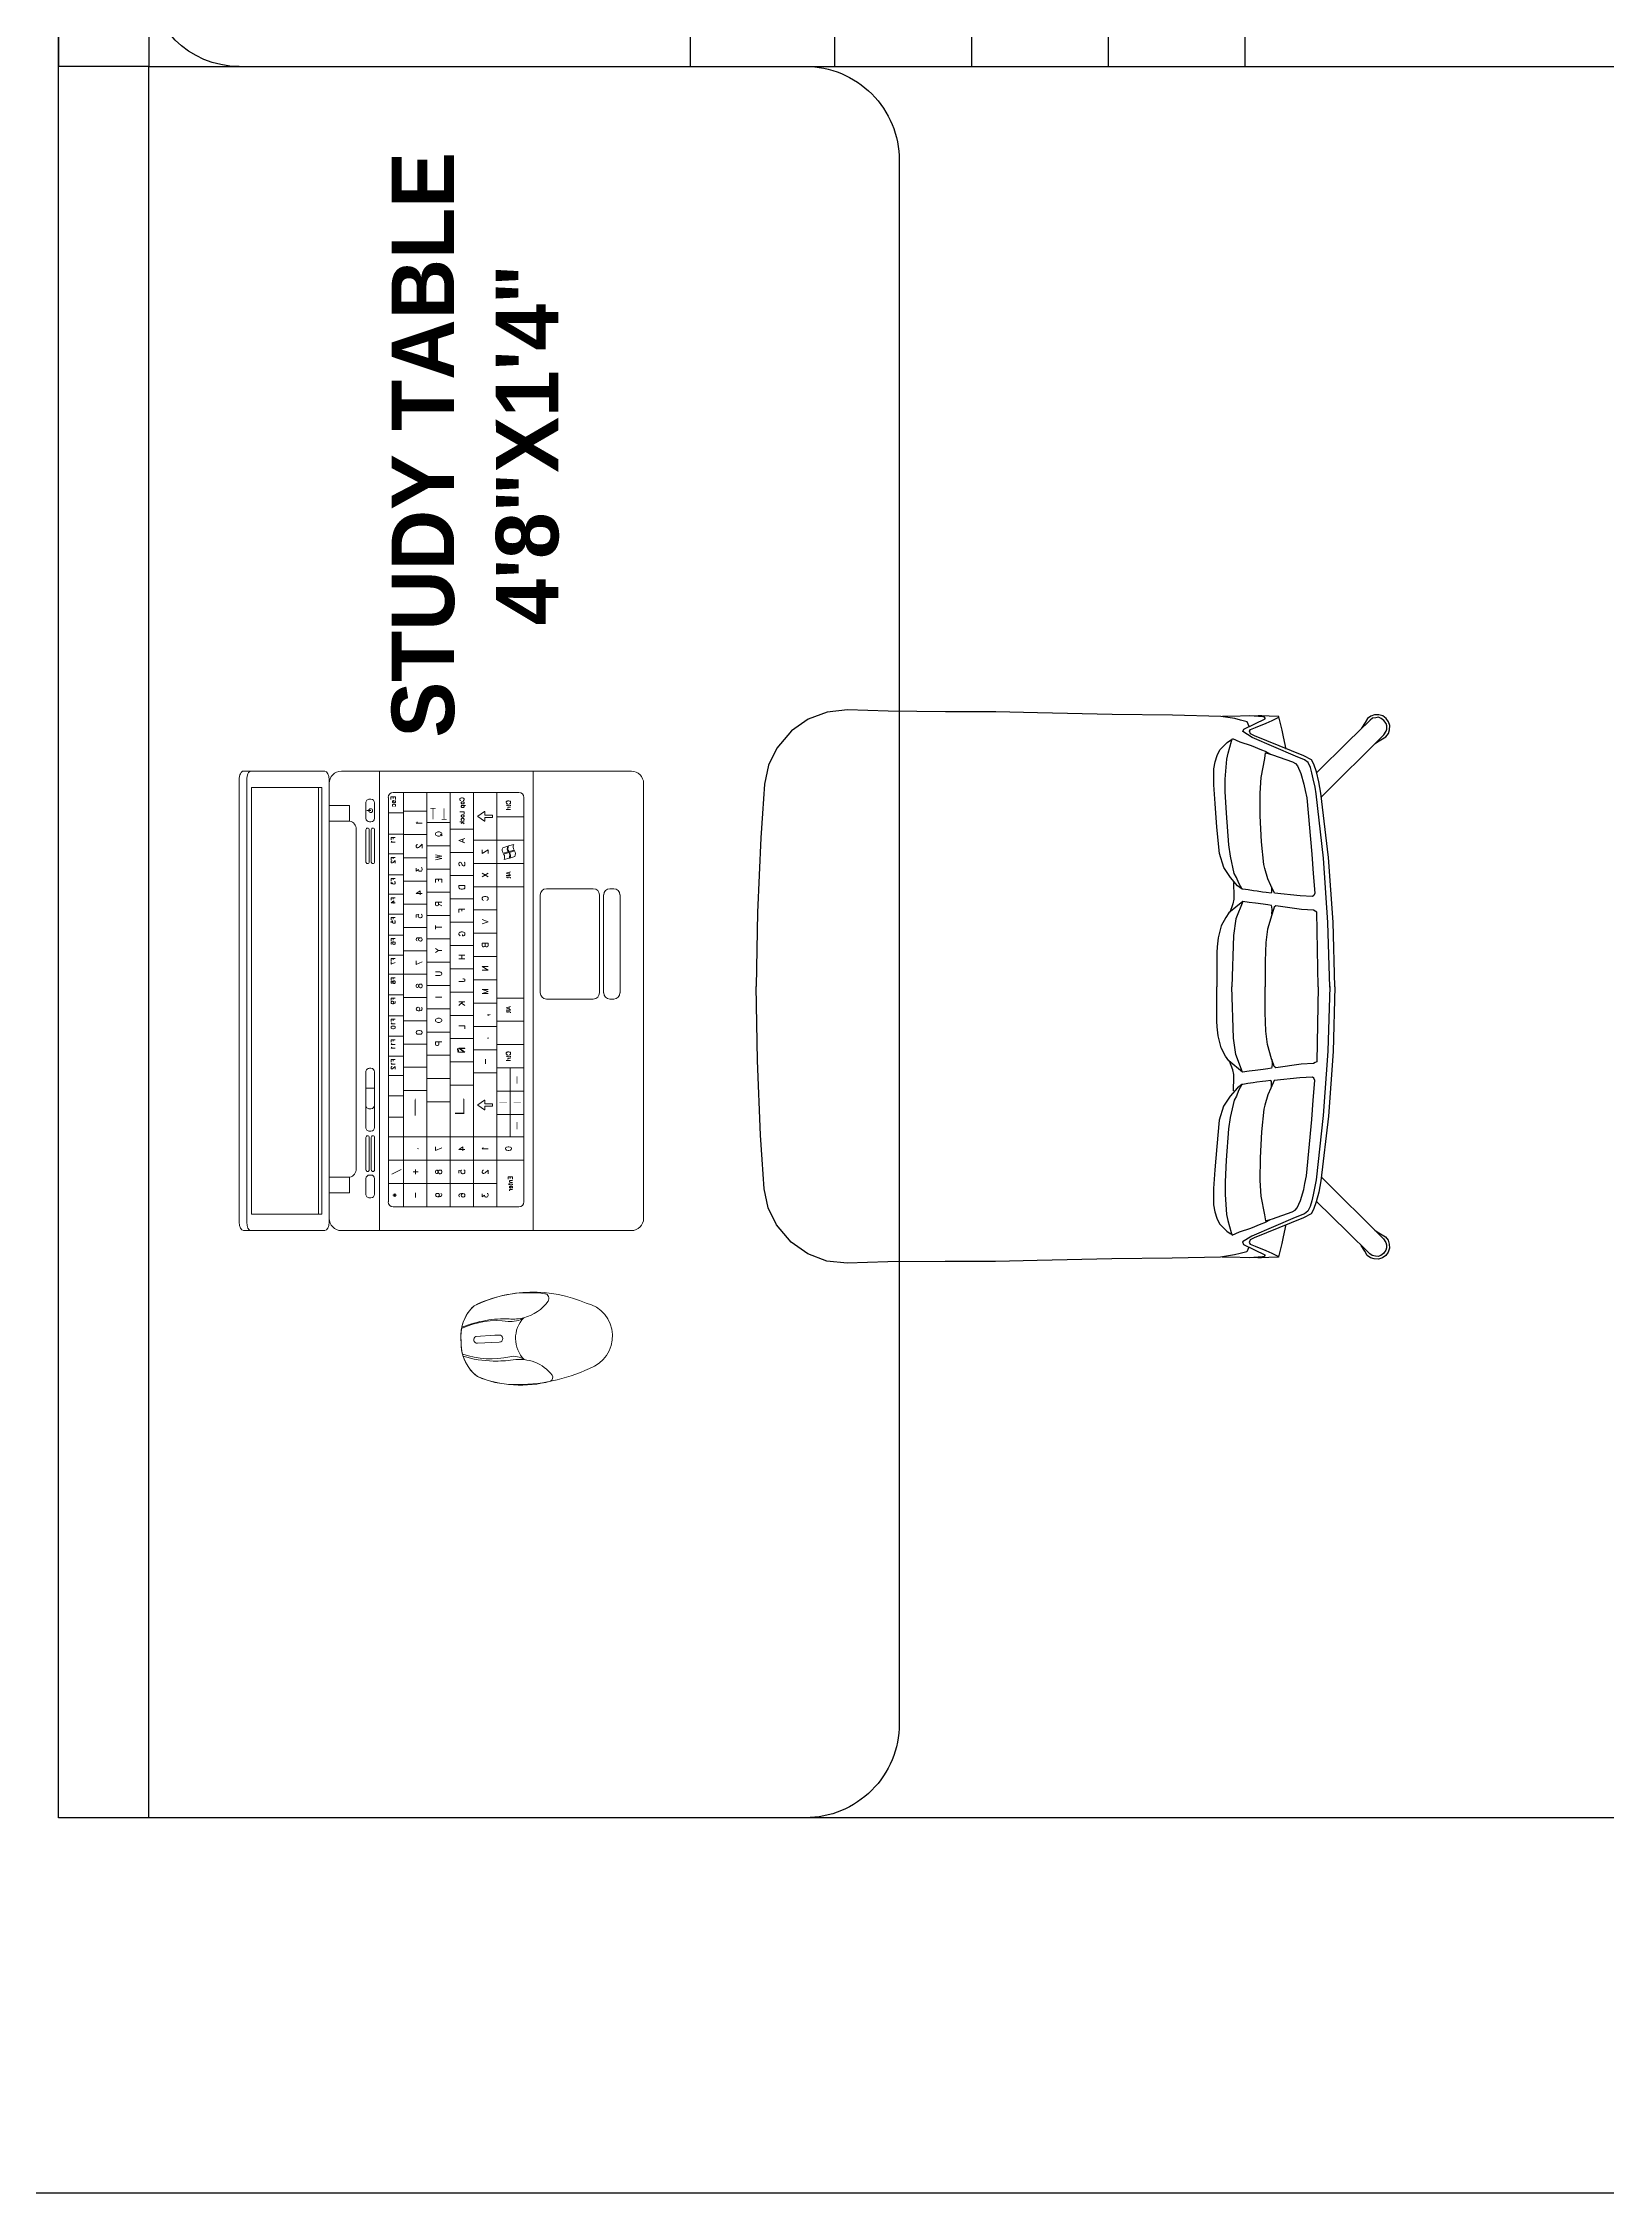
# Model space of a CAD drawing. Header units: inches. Extents: x -2624 to 3682, y -673 to 3670.
# Drawn here: x 989.7 to 1039.7, y -344.4 to -275.6 of the extents above; entities that cross this region are included whole.
import ezdxf
from ezdxf.enums import TextEntityAlignment as Align

# ---------------------------------------------------------------- set-up
doc = ezdxf.new("R2010")
doc.units = ezdxf.units.IN
doc.header["$MEASUREMENT"] = 0
doc.layers.add('IEL-HATCH-002', color=7, linetype='Continuous')
doc.layers.add('line_cad-block.com', color=250, linetype='Continuous')
doc.layers.add('WALL', color=23, linetype='Continuous', lineweight=15)
doc.styles.add('HEMI', font='stylu.ttf')
doc.styles.add('Romand', font='romand.shx', dxfattribs={"bigfont": '@extfont2.shx'})
pattern_1 = [(90, (16.9, 0), (-744, 744), [744, -744]), (90, (140.9, 0), (-744, 744), [744, -744]), (90, (264.9, 0), (-744, 744), [744, -744]), (90, (388.9, 0), (-744, 744), [744, -744]), (90, (512.9, 0), (-744, 744), [744, -744]), (90, (636.9, 0), (-744, 744), [744, -744]), (90, (760.9, 0), (-744, 744), [744, -744]), (0, (16.9, 744), (744, -744), [744, -744]), (0, (16.9, 868), (744, -744), [744, -744]), (0, (16.9, 992), (744, -744), [744, -744]), (0, (16.9, 1116), (744, -744), [744, -744]), (0, (16.9, 1240), (744, -744), [744, -744]), (0, (16.9, 1364), (744, -744), [744, -744]), (0, (16.9, 1488), (744, -744), [744, -744])]

# ---------------------------------------------------------------- blocks, each defined once
blk = doc.blocks.new('LEADCHAIR Executive 2014')
at = {"layer": 'line_cad-block.com', "color": 252, "true_color": 0x939598}
for points in [[(-239.1, 253.9), (-240.7, 256.2), (-243.5, 261.1), (-245.6, 264.4), (-248.8, 266.8), (-252.6, 268), (-256.7, 268.1), (-260.5, 266.8), (-263.7, 264.5), (-266.1, 261.3), (-267.3, 257.4), (-267.1, 253), (-266, 249.6), (-263.7, 246.3), (-259.6, 243.9), (-254, 240.4)], [(-186.5, 201.1), (-247.6, 262.2), (-251.2, 264.6), (-253.3, 265.3), (-256.4, 265.2), (-258.6, 264.5), (-261.7, 262.4), (-263.7, 259.8), (-264.8, 257), (-264.4, 254.4), (-263.9, 251.3), (-262.1, 248.8), (-240.6, 227), (-210.7, 196.4)], [(186.5, 201.1), (247.6, 262.2), (251.2, 264.6), (253.3, 265.3), (256.4, 265.2), (258.6, 264.5), (261.7, 262.4), (263.7, 259.8), (264.8, 257), (264.4, 254.4), (263.9, 251.3), (262.1, 248.8), (240.6, 227), (210.7, 196.4)], [(239.1, 253.9), (240.7, 256.2), (243.5, 261.1), (245.6, 264.4), (248.8, 266.8), (252.6, 268), (256.7, 268.1), (260.5, 266.8), (263.7, 264.5), (266.1, 261.3), (267.3, 257.4), (267.1, 253), (266, 249.6), (263.7, 246.3), (259.6, 243.9), (254, 240.4)], [(0, 214.2), (-63.6, 212.7), (-127.1, 208.1), (-190.4, 200.6), (-201.5, 198.6), (-211.2, 196.2), (-218.8, 193.6), (-223.1, 191.2), (-226.8, 183.8), (-246.5, 135.2), (-248.6, 131.4), (-251.1, 130.4), (-252.7, 131.3), (-254.8, 136.2), (-259.1, 146.6), (-261.5, 152.5), (-264.8, 159.1)], [(0, 214.2), (63.6, 212.7), (127.1, 208.1), (190.4, 200.6), (201.5, 198.6), (211.2, 196.2), (218.8, 193.6), (223.1, 191.2), (226.8, 183.8), (246.5, 135.2), (248.6, 131.4), (251.1, 130.4), (252.7, 131.3), (254.8, 136.2), (259.1, 146.6), (261.5, 152.5), (264.8, 159.1)], [(0.2, 209.5), (-63.2, 207.5), (-126.5, 203), (-189.5, 196), (-196.2, 194.9), (-204.4, 193), (-210.2, 191.7), (-215.6, 190.3), (-220.4, 187.9), (-223, 184.5), (-226.5, 175.5), (-244.9, 132.9), (-250.6, 123.7), (-253, 124.7), (-263.2, 145.7)], [(-91.9, 194.6), (-89.7, 193.7), (-88.8, 192.3), (-89.5, 180.1), (-92.1, 154.9), (-99.5, 151.5), (-106.1, 148.5), (-116.1, 145.5), (-120.2, 144.6), (-142.3, 142.3), (-168, 141), (-190.1, 140.8), (-205.5, 141.9), (-224.1, 145.3), (-229.7, 146.2), (-229.9, 146.5), (-227.8, 153.1), (-221, 172.7), (-219.4, 175.5), (-217, 177.6), (-209.7, 180.7), (-199.2, 183.9), (-193, 185.1), (-185.7, 186.6), (-130.2, 191.7), (-111.3, 193.1), (-91.9, 194.6)], [(0, 198.1), (-73.5, 196.6), (-74.4, 195.1), (-75.4, 193.4), (-76.1, 181.4), (-79.4, 156.4), (-78.4, 154.8), (-76.1, 154), (-70.7, 152.3), (-56.7, 148.1), (-43.6, 146.5), (-25.3, 145.8), (0.1, 145.8)], [(-0.2, 209.5), (63.2, 207.5), (126.5, 203), (189.5, 196), (196.2, 194.9), (204.4, 193), (210.2, 191.7), (215.6, 190.3), (220.4, 187.9), (223, 184.5), (226.5, 175.5), (244.9, 132.9), (250.6, 123.7), (253, 124.7), (263.2, 145.7)], [(0, 198.1), (73.5, 196.6), (74.4, 195.1), (75.4, 193.4), (76.1, 181.4), (79.4, 156.4), (78.4, 154.8), (76.1, 154), (70.7, 152.3), (56.7, 148.1), (43.6, 146.5), (25.3, 145.8), (-0.1, 145.8)], [(91.9, 194.6), (89.7, 193.7), (88.8, 192.3), (89.5, 180.1), (92.1, 154.9), (99.5, 151.5), (106.1, 148.5), (116.1, 145.5), (120.2, 144.6), (142.3, 142.3), (168, 141), (190.1, 140.8), (205.5, 141.9), (224.1, 145.3), (229.7, 146.2), (229.9, 146.5), (227.8, 153.1), (221, 172.7), (219.4, 175.5), (217, 177.6), (209.7, 180.7), (199.2, 183.9), (193, 185.1), (185.7, 186.6), (130.2, 191.7), (111.3, 193.1), (91.9, 194.6)], [(-264.8, 159.1), (-265.4, 159.2), (-265.6, 158.7), (-265.8, 149.5), (-266.1, 142.4), (-266.1, 138.9), (-265.5, 103.7)], [(-233.5, 166.4), (-245.4, 163.8), (-252.1, 162.5), (-265.3, 159.2)], [(-98.2, 152), (-95.7, 152), (-93.1, 152), (-91.9, 151.6), (-92.6, 146.7), (-93.1, 143.2), (-93.8, 137.8), (-94.3, 134.2), (-95.1, 129), (-95.8, 123.9), (-95.9, 123.1), (-101.7, 119.8), (-107.4, 117.8), (-111.2, 115.5), (-128.4, 111.7), (-139.6, 110.1), (-170.4, 107.7), (-191.7, 106.6), (-204, 106.6), (-223.7, 108.1), (-229.5, 109.3), (-241.4, 112.7), (-243.9, 113.6), (-240.7, 120.7), (-236.9, 131.9), (-232.9, 142.2), (-231.6, 145.7), (-228.5, 151.1)], [(-71.4, 152.5), (-75.9, 152.7), (-78.7, 152.4), (-79.9, 152), (-80.5, 148.6), (-81.1, 143.8), (-82.2, 136.2), (-82.8, 130.2), (-83.8, 123.8), (-66.6, 117.1), (-50.4, 114.7), (0, 113.2)], [(71.4, 152.5), (75.9, 152.7), (78.7, 152.4), (79.9, 152), (80.5, 148.6), (81.1, 143.8), (82.2, 136.2), (82.8, 130.2), (83.8, 123.8), (66.6, 117.1), (50.4, 114.7), (0, 113.2)], [(98.2, 152), (95.7, 152), (93.1, 152), (91.9, 151.6), (92.6, 146.7), (93.1, 143.2), (93.8, 137.8), (94.3, 134.2), (95.1, 129), (95.8, 123.9), (95.9, 123.1), (101.7, 119.8), (107.4, 117.8), (111.2, 115.5), (128.4, 111.7), (139.6, 110.1), (170.4, 107.7), (191.7, 106.6), (204, 106.6), (223.7, 108.1), (229.5, 109.3), (241.4, 112.7), (243.9, 113.6), (240.7, 120.7), (236.9, 131.9), (232.9, 142.2), (231.6, 145.7), (228.5, 151.1)], [(233.5, 166.4), (245.4, 163.8), (252.1, 162.5), (265.3, 159.2)], [(264.8, 159.1), (265.4, 159.2), (265.6, 158.7), (265.8, 149.5), (266.1, 142.4), (266.1, 138.9), (265.5, 103.7)], [(-255.6, 130), (-260.2, 127.9), (-262, 121.4), (-263.4, 115.9), (-265.5, 102.2), (-266.6, 54.8), (-267.4, -4.7), (-269.1, -78), (-270, -119), (-270, -168.2), (-270.4, -224.5), (-271.8, -264.7), (-269.6, -284.7), (-262.6, -303.3), (-251.2, -319.6), (-234.1, -334.1), (-217.3, -342.1), (-198.7, -346.1), (-170, -348.1), (-146.1, -349.7), (-72.8, -352.8), (0, -354.2)], [(-263.2, 145.7), (-263.9, 145.7), (-263.9, 145.7), (-264.8, 145), (-265.3, 143.5), (-266.1, 130.6)], [(255.6, 130), (260.2, 127.9), (262, 121.4), (263.4, 115.9), (265.5, 102.2), (266.6, 54.8), (267.4, -4.7), (269.1, -78), (270, -119), (270, -168.2), (270.4, -224.5), (271.8, -264.7), (269.6, -284.7), (262.6, -303.3), (251.2, -319.6), (234.1, -334.1), (217.3, -342.1), (198.7, -346.1), (170, -348.1), (146.1, -349.7), (72.8, -352.8), (0, -354.2)], [(263.2, 145.7), (263.9, 145.7), (263.9, 145.7), (264.8, 145), (265.3, 143.5), (266.1, 130.6)], [(-95.9, 123.1), (-99.3, 118.8), (-107.3, 111.6), (-117.3, 105.1), (-130.9, 100.8), (-156.8, 98.4), (-179.9, 96.6), (-198.2, 95.3), (-214.2, 95.3), (-221.1, 96.7), (-227.1, 98.7), (-232.7, 101.3), (-236.5, 104.7), (-240.1, 108.3), (-242.4, 111.8), (-243, 113.1)], [(-102.3, 114.7), (-88.6, 115.2)], [(-88.6, 115.2), (-86.2, 115.2), (-81.4, 114.1), (-73.1, 111)], [(-83.8, 123.8), (-72.8, 110.3), (-68.2, 107.1), (-59.9, 102.6), (-48.2, 99.8), (-39.4, 98.7), (-33.8, 98.4), (0, 98.5)], [(83.8, 123.8), (72.8, 110.3), (68.2, 107.1), (59.9, 102.6), (48.2, 99.8), (39.4, 98.7), (33.8, 98.4), (0, 98.5)], [(88.6, 115.2), (86.2, 115.2), (81.4, 114.1), (73.1, 111)], [(102.3, 114.7), (88.6, 115.2)], [(95.9, 123.1), (99.3, 118.8), (107.3, 111.6), (117.3, 105.1), (130.9, 100.8), (156.8, 98.4), (179.9, 96.6), (198.2, 95.3), (214.2, 95.3), (221.1, 96.7), (227.1, 98.7), (232.7, 101.3), (236.5, 104.7), (240.1, 108.3), (242.4, 111.8), (243, 113.1)]]:
    blk.add_lwpolyline(points, dxfattribs=at)
blk = doc.blocks.new('laptop_top')
at = {"color": 0, "linetype": 'ByBlock', "lineweight": -2}
for p, q in [((-166.7, 219.4), (-166.7, 8.9)), ((-141.9, 213.4), (-141.9, 228.3)), ((-130.5, 213.4), (-130.5, 228.3)), ((127.9, 213.4), (127.9, 228.3)), ((139.3, 213.4), (139.3, 228.3)), ((166.7, 219.4), (166.7, 8.9)), ((-130.5, 213.4), (-141.9, 213.4)), ((139.3, 213.4), (127.9, 213.4)), ((-166.7, 191.6), (166.7, 191.6)), ((-138.1, 200.9), (-138.1, 198.1)), ((63.4, 201.6), (63.4, 195.3)), ((-151.2, 90.5), (-151.2, 181.8)), ((149.5, 174.2), (-151.2, 174.2)), ((-147.7, 185.3), (145.9, 185.3)), ((-137.7, 174.2), (-137.7, 157.3)), ((-136.4, 185.3), (-136.4, 174.2)), ((-121.1, 185.3), (-121.1, 174.2)), ((-120.8, 174.2), (-120.8, 157.3)), ((-106.7, 185.3), (-106.7, 174.2)), ((-103.9, 174.2), (-103.9, 157.3)), ((-91.4, 185.3), (-91.4, 174.2)), ((-87, 174.2), (-87, 157.3)), ((-77.4, 185.3), (-77.4, 174.2)), ((-70.1, 174.2), (-70.1, 157.3)), ((-63, 185.3), (-63, 174.2)), ((-53.2, 174.2), (-53.2, 157.3)), ((-47.7, 185.3), (-47.7, 174.2)), ((-36.3, 174.2), (-36.3, 157.3)), ((-33.3, 185.3), (-33.3, 174.2)), ((-19.4, 174.2), (-19.4, 157.3)), ((-19.3, 185.3), (-19.3, 174.2)), ((-4.4, 185.3), (-4.4, 174.2)), ((-2.5, 174.2), (-2.5, 157.3)), ((10.9, 185.3), (10.9, 174.2)), ((14.4, 174.2), (14.4, 157.3)), ((25.7, 185.3), (25.7, 174.2)), ((31.3, 174.2), (31.3, 157.3)), ((40.1, 185.3), (40.1, 174.2)), ((48.2, 174.2), (48.2, 157.3)), ((54.1, 185.3), (54.1, 174.2)), ((65.1, 174.2), (65.1, 157.3)), ((69, 185.3), (69, 174.2)), ((84.3, 185.3), (84.3, 174.2)), ((98.7, 185.3), (98.7, 87)), ((115.7, 185.3), (115.7, 87)), ((132.6, 185.3), (132.6, 106.6)), ((149.5, 181.8), (149.5, 90.5)), ((149.5, 157.3), (-151.2, 157.3)), ((-129.5, 157.3), (-129.5, 140.4)), ((-112.6, 157.3), (-112.6, 140.4)), ((-95.7, 157.3), (-95.7, 140.4)), ((-78.8, 157.3), (-78.8, 140.4)), ((-61.9, 157.3), (-61.9, 140.4)), ((-45, 157.3), (-45, 140.4)), ((-28.1, 157.3), (-28.1, 140.4)), ((-11.2, 157.3), (-11.2, 140.4)), ((5.7, 157.3), (5.7, 140.4)), ((22.6, 157.3), (22.6, 140.4)), ((39.5, 157.3), (39.5, 140.4)), ((56.4, 157.3), (56.4, 140.4)), ((73.2, 157.3), (73.2, 140.4)), ((149.5, 140.4), (-151.2, 140.4)), ((-124.7, 140.4), (-124.7, 123.5)), ((-107.8, 140.4), (-107.8, 123.5)), ((-90.9, 140.4), (-90.9, 123.5)), ((-74, 140.4), (-74, 123.5)), ((-57.1, 140.4), (-57.1, 123.5)), ((-40.2, 140.4), (-40.2, 123.5)), ((-23.3, 140.4), (-23.3, 123.5)), ((-6.4, 140.4), (-6.4, 123.5)), ((10.5, 140.4), (10.5, 123.5)), ((27.4, 140.4), (27.4, 123.5)), ((44.3, 140.4), (44.3, 123.5)), ((61.2, 140.4), (61.2, 123.5)), ((149.5, 123.5), (-151.2, 123.5)), ((-116.6, 123.5), (-116.6, 106.6)), ((-99.8, 123.5), (-99.8, 106.6)), ((-82.9, 123.5), (-82.9, 106.6)), ((-66, 123.5), (-66, 106.6)), ((-49.1, 123.5), (-49.1, 106.6)), ((-32.2, 123.5), (-32.2, 106.6)), ((-15.3, 123.5), (-15.3, 106.6)), ((1.6, 123.5), (1.6, 106.6)), ((18.5, 123.5), (18.5, 106.6)), ((35.4, 123.5), (35.4, 106.6)), ((52.3, 123.5), (52.3, 106.6)), ((149.5, 106.6), (-151.2, 106.6)), ((-133.5, 106.6), (-133.5, 87)), ((-116.6, 106.6), (-116.6, 87)), ((-99.8, 106.6), (-99.8, 87)), ((-82.9, 106.6), (-82.9, 87)), ((-2.1, 106.6), (-2.1, 87)), ((14.8, 106.6), (14.8, 87)), ((31.7, 106.6), (31.7, 87)), ((48.6, 106.6), (48.6, 87)), ((48.6, 96.8), (98.7, 96.8)), ((65.5, 106.6), (65.5, 87)), ((82.4, 106.6), (82.4, 87)), ((-166.7, 80.1), (166.7, 80.1)), ((145.9, 87), (-147.7, 87)), ((-81.4, 36.5), (-81.4, 70.6)), ((-77, 75.1), (-5.8, 75.1)), ((-1.3, 70.6), (-1.3, 36.5)), ((-77, 32.1), (-5.8, 32.1)), ((-81.4, 24.5), (-81.4, 21.6)), ((-77, 29), (-5.8, 29)), ((-77, 17.1), (-5.8, 17.1)), ((-1.3, 24.5), (-1.3, 21.6)), ((157.8, 0), (-157.8, 0))]:
    blk.add_line(p, q, dxfattribs=at)
for points in [[(-166.7, 231.4), (-166.7, 290.5)], [(-160.5, 293.6), (160.5, 293.6)], [(160.5, 288.1), (-160.5, 288.1)], [(166.7, 290.5), (166.7, 231.4)], [(154.8, 235.9), (-154.8, 235.9)], [(160.5, 228.3), (-160.5, 228.3)], [(-124.4, 208.6), (121.8, 208.6)]]:
    blk.add_lwpolyline(points, dxfattribs=at)
for points in [[(-154.8, 284.6), (-154.8, 233.5), (154.8, 233.5), (154.8, 284.6), (-154.8, 284.6)], [(37.3, 129.7), (34.5, 133.5), (34.5, 129.7), (34.3, 129.7), (34.3, 134.2), (37.1, 130.3), (37.1, 134.2), (37.3, 134.2), (37.3, 129.7)], [(34.5, 134.6), (35, 135), (35.5, 135), (36.1, 134.6), (36.7, 134.6), (36.9, 134.8), (37.1, 134.8), (36.7, 134.4), (36.1, 134.4), (35.5, 134.8), (35, 134.8), (34.7, 134.6), (34.5, 134.6)]]:
    blk.add_lwpolyline(points, close=True, dxfattribs=at)
for points, format in [([(-130.5, 213.4, 0.381204), (-124.4, 208.6, -0.067107)], "xyb"), ([(127.9, 213.4, -0.381204), (121.8, 208.6, 0.067107)], "xyb"), ([(75.6, 201.6, -0.414214), (78.3, 198.9), (78.3, 197.9, -0.414214), (75.6, 195.3)], "xyb"), ([(83.2, 165.8, 0.89, 0.89, 0), (75.8, 165.8, 2.67, 0, 0), (70.5, 165.8, 0, 0, 0)], "xyseb"), ([(-131.8, 152.9, 0.445, 0.445, 0), (-136.3, 152.9, 3.56, 0, 0), (-139.7, 152.9, 0, 0, 0)], "xyseb"), ([(-139.7, 144.8, 0.445, 0.445, 0), (-135.2, 144.8, 3.56, 0, 0), (-131.8, 144.8, 0, 0, 0)], "xyseb"), ([(81.6, 136.9, 0.89, 0.89, 0), (81.6, 130.5, 0.89, 0.89, 0), (75.8, 130.5, 3.56, 0, 0), (70.5, 130.5, 0, 0, 0)], "xyseb"), ([(-133.1, 115.2), (-133.1, 109.9, -0.414214), (-133.2, 109.7), (-134.7, 109.7, -0.414214), (-134.8, 109.9), (-134.8, 115.2), (-137.3, 115.2, -0.606815), (-137.4, 115.5), (-134.1, 120.3, -0.520567), (-133.8, 120.3), (-130.5, 115.5, -0.606815), (-130.6, 115.2), (-133.1, 115.2)], "xyb"), ([(76.4, 115.2), (76.4, 109.9, -0.414214), (76.2, 109.7), (74.8, 109.7, -0.414214), (74.6, 109.9), (74.6, 115.2), (72.2, 115.2, -0.606815), (72, 115.5), (75.4, 120.3, -0.520567), (75.7, 120.3), (79, 115.5, -0.606815), (78.9, 115.2), (76.4, 115.2)], "xyb"), ([(74, 99.1, 0.312, 0.312, 0), (74, 102.3, 2.49, 0, 0), (74, 104.7, 0, 0, 0)], "xyseb"), ([(74, 94.4, 0.312, 0.312, 0), (74, 91.2, 2.49, 0, 0), (74, 88.9, 0, 0, 0)], "xyseb"), ([(60, 91.9, 0.312, 0.312, 0), (56.9, 91.9, 2.49, 0, 0), (54.5, 91.9, 0, 0, 0)], "xyseb"), ([(87.9, 91.9, 0.312, 0.312, 0), (91.1, 91.9, 2.49, 0, 0), (93.5, 91.9, 0, 0, 0)], "xyseb")]:
    blk.add_lwpolyline(points, format=format, dxfattribs=at)
for points in [[(-143.7, 201.6), (-132.5, 201.6, -0.414214), (-129.9, 198.9), (-129.9, 197.9, -0.414214), (-132.5, 195.3), (-143.7, 195.3, -0.414214), (-146.4, 197.9), (-146.4, 198.9, -0.414214)], [(-124.2, 201.6), (-100.8, 201.6, -0.414214), (-99.6, 200.4), (-99.6, 200.4, -0.414214), (-100.8, 199.2), (-124.2, 199.2, -0.414214), (-125.4, 200.4), (-125.4, 200.4, -0.414214)], [(-124.2, 197.7), (-100.8, 197.7, -0.414214), (-99.6, 196.5), (-99.6, 196.5, -0.414214), (-100.8, 195.3), (-124.2, 195.3, -0.414214), (-125.4, 196.5), (-125.4, 196.5, -0.414214)], [(51.6, 201.6), (91.9, 201.6, -0.414214), (94.6, 198.9), (94.6, 197.9, -0.414214), (91.9, 195.3), (51.6, 195.3, -0.414214), (48.9, 197.9), (48.9, 198.9, -0.414214)], [(99.1, 201.6), (122.6, 201.6, -0.414214), (123.8, 200.4), (123.8, 200.4, -0.414214), (122.6, 199.2), (99.1, 199.2, -0.414214), (97.9, 200.4), (97.9, 200.4, -0.414214)], [(99.1, 197.7), (122.6, 197.7, -0.414214), (123.8, 196.5), (123.8, 196.5, -0.414214), (122.6, 195.3), (99.1, 195.3, -0.414214), (97.9, 196.5), (97.9, 196.5, -0.414214)], [(129, 201.6), (140.2, 201.6, -0.414214), (142.9, 198.9), (142.9, 197.9, -0.414214), (140.2, 195.3), (129, 195.3, -0.414214), (126.4, 197.9), (126.4, 198.9, -0.414214)], [(-108.4, 97.7, 0.301668), (-112.5, 98), (-113.5, 94.3, -0.301668), (-109.5, 94)], [(-107.2, 101.9, 0.301668), (-111.2, 102.2), (-112.3, 98.5, -0.301668), (-108.2, 98.2)], [(-103.7, 97.1, -0.279065), (-107.8, 97.3), (-108.9, 93.7, 0.279065), (-104.8, 93.5)], [(-102.5, 101.3, -0.279065), (-106.6, 101.6), (-107.7, 97.9, 0.279065), (-103.6, 97.7)]]:
    blk.add_lwpolyline(points, format="xyb", close=True, dxfattribs=at)
at = {"color": 0, "linetype": 'ByBlock', "lineweight": -2, "const_width": 0.445}
for points in [[(-139.7, 151), (-139.7, 154.8)], [(-131.8, 142.9), (-131.8, 146.6)]]:
    blk.add_lwpolyline(points, dxfattribs=at)
at = {"color": 0, "linetype": 'ByBlock', "lineweight": -2}
blk.add_circle((-138.1, 198.1), 1.38, dxfattribs=at)
for centre, radius, start, end in [((-157.8, 219.4), 8.9, 90, 180), ((157.8, 219.4), 8.9, 0, 90), ((-147.7, 181.8), 3.56, 90, 180), ((145.9, 181.8), 3.56, 0, 90), ((-147.7, 90.5), 3.56, 180, 270), ((145.9, 90.5), 3.56, 270, 0), ((-77, 70.6), 4.45, 90, 180), ((-5.8, 70.6), 4.45, 0, 90), ((-77, 36.5), 4.45, 180, 270), ((-5.8, 36.5), 4.45, 270, 0), ((-77, 24.5), 4.45, 90, 180), ((-77, 21.6), 4.45, 180, 270), ((-5.8, 24.5), 4.45, 0, 90), ((-5.8, 21.6), 4.45, 270, 0), ((-157.8, 8.9), 8.9, 180, 270), ((157.8, 8.9), 8.9, 270, 0)]:
    blk.add_arc(centre, radius, start, end, dxfattribs=at)
for centre, major_axis, start_param, end_param in [((-160.5, 290.5), (6.23, 0), 1.570796, 3.141593), ((-160.5, 285), (6.23, 0), 1.570796, 3.141593), ((160.5, 290.5), (-6.23, 0), 3.141593, 4.712389), ((160.5, 285), (-6.23, 0), 3.141593, 4.712389), ((-160.5, 231.4), (-6.23, 0), 0, 1.570796)]:
    blk.add_ellipse(centre, major_axis=major_axis, ratio=0.5, start_param=start_param, end_param=end_param, dxfattribs=at)
at = {"color": 0, "linetype": 'ByBlock', "lineweight": -2, "extrusion": (0, 0, -1)}
blk.add_ellipse((160.5, 231.4), major_axis=(6.23, 0), ratio=0.5, start_param=0, end_param=1.570796, dxfattribs=at)
at = {"color": 0, "linetype": 'ByBlock', "lineweight": -2, "style": 'Romand'}
for s, height, p in [('Esc', 3.56, (-148.8, 181.8)), ('F1', 3.12, (-119.1, 181.8)), ('F2', 3.12, (-104.7, 181.8)), ('F3', 3.12, (-89.4, 181.8)), ('F4', 3.12, (-75.4, 181.8)), ('F5', 3.12, (-61, 181.8)), ('F6', 3.12, (-45.7, 181.8)), ('F7', 3.12, (-31.3, 181.8)), ('F8', 3.12, (-17.3, 181.8)), ('F9', 3.12, (-2.5, 181.8)), ('F10', 3.12, (12.8, 181.8)), ('F11', 3.12, (27.7, 181.8)), ('F12', 3.12, (42.1, 181.8))]:
    blk.add_text(s, height=height, dxfattribs=at).set_placement(p, align=Align.MIDDLE_LEFT)
for s, height, p in [('/', 4.45, (124.1, 179.8)), ('*', 4.45, (141, 179.8)), ('1', 4.45, (-129.2, 162.9)), ('2', 4.45, (-112.3, 162.9)), ('3', 4.45, (-95.4, 162.9)), ('4', 4.45, (-78.5, 162.9)), ('5', 4.45, (-61.6, 162.9)), ('6', 4.45, (-44.7, 162.9)), ('7', 4.45, (-27.8, 162.9)), ('8', 4.45, (-10.9, 162.9)), ('9', 4.45, (6, 162.9)), ('0', 4.45, (22.9, 162.9)), ('.', 4.45, (107.2, 165.8)), ('+', 4.45, (124.1, 165.8)), ('-', 4.45, (141, 165.8)), ('Q', 4.45, (-121.1, 148.8)), ('W', 4.45, (-104.2, 148.8)), ('E', 4.45, (-87.3, 148.8)), ('R', 4.45, (-70.4, 148.8)), ('T', 4.45, (-53.5, 148.8)), ('Y', 4.45, (-36.6, 148.8)), ('U', 4.45, (-19.7, 148.8)), ('I', 4.45, (-2.8, 148.8)), ('O', 4.45, (14.1, 148.8)), ('P', 4.45, (31, 148.8)), ('7', 4.45, (107.2, 148.8)), ('8', 4.45, (124.1, 148.8)), ('9', 4.45, (141, 148.8)), ('Cap Lock', 3.12, (-138, 131.9)), ('A', 4.45, (-116.3, 131.9)), ('S', 4.45, (-99.4, 131.9)), ('D', 4.45, (-82.5, 131.9)), ('F', 4.45, (-65.6, 131.9)), ('G', 4.45, (-48.7, 131.9)), ('H', 4.45, (-31.8, 131.9)), ('J', 4.45, (-14.9, 131.9)), ('K', 4.45, (2, 131.9)), ('L', 4.45, (18.9, 131.9)), ('4', 4.45, (107.2, 131.9)), ('5', 4.45, (124.1, 131.9)), ('6', 4.45, (141, 131.9)), ('Z', 4.45, (-108.2, 115)), ('X', 4.45, (-91.3, 115)), ('C', 4.45, (-74.4, 115)), ('V', 4.45, (-57.5, 115)), ('B', 4.45, (-40.6, 115)), ('N', 4.45, (-23.7, 115)), ('M', 4.45, (-6.8, 115)), (',', 4.45, (10.1, 115)), ('.', 4.45, (27, 115)), ('-', 4.45, (43.9, 115)), ('1', 4.45, (107.2, 115)), ('2', 4.45, (124.1, 115)), ('3', 4.45, (141, 115)), ('Ctrl', 3.12, (-142, 98.1)), ('Alt', 3.12, (-91.3, 98.1)), ('Alt', 3.12, (6.4, 98.1)), ('Ctrl', 3.12, (40.2, 98.1)), ('0', 4.45, (107.2, 98.1)), ('Enter', 3.12, (132.6, 96.8))]:
    blk.add_text(s, height=height, dxfattribs=at).set_placement(p, align=Align.MIDDLE_CENTER)
blk = doc.blocks.new('LAPTOP')
at = {"color": 18, "lineweight": 9, "true_color": 0x000000}
for points in [[(65837.856, 13818.517, -0.241004), (65836.701, 13818.929, -0.217003), (65836.615, 13822.52, -0.752527), (65838.708, 13822.621, -0.115399), (65839.222, 13820.183, -0.099122), (65838.966, 13819.037, -0.240483), (65837.856, 13818.517)], [(65837.39, 13818.537, -0.055019), (65837.171, 13819.311, -0.050601), (65837.123, 13820.049, 0.084687), (65837.084, 13820.527, 0.175899), (65836.558, 13821.295, 0.569307), (65836.315, 13821.192, 0.064428), (65836.317, 13820.163, 0.081238), (65836.701, 13818.929, 0.150456), (65837.39, 13818.537)], [(65838.314, 13818.581, 0.071754), (65838.47, 13819.546, 0.043169), (65838.43, 13820.176, -0.269309), (65838.924, 13821.433, -0.36617), (65839.118, 13821.373, -0.160325), (65838.966, 13819.037, -0.150096), (65838.318, 13818.582)], [(65838.247, 13818.568, 0.141108), (65838.333, 13820.073, -0.211379), (65838.424, 13820.538, -0.412702), (65837.084, 13820.527, -0.176997), (65837.2, 13820.019, 0.141094), (65837.429, 13818.529, 0.080592), (65837.856, 13818.517, 0.075205), (65838.247, 13818.561)], [(65837.643, 13819.594), (65837.68, 13818.988, 0.837339), (65837.902, 13819.038), (65837.869, 13819.737, 1), (65837.637, 13819.726)]]:
    blk.add_lwpolyline(points, format="xyb", close=True, dxfattribs=at)
at = {"color": 18, "lineweight": 9, "true_color": 0x000000, "xscale": -0.044059898217101, "yscale": 0.044059898217101, "zscale": 0.044059898217101, "rotation": 180}
blk.add_blockref('laptop_top', (65826.953, 13824.353), dxfattribs=at)
blk = doc.blocks.new('db')
at = {"layer": 'IEL-HATCH-002', "transparency": 33554687}
h = blk.add_hatch(dxfattribs=at)
h.set_pattern_fill('AR-PARQ1', color=253, scale=62)
h.set_pattern_definition(pattern_1)
h.paths.add_polyline_path([(3316.827, 804.306), (3284.135, 804.306, 0.147224), (3264.904, 797.576, -0.185244), (3241.827, 789.829), (3241.827, 743.73, 0.414214), (3244.712, 740.845), (3313.943, 740.845, 0.414214), (3316.827, 743.73)])
h = blk.add_hatch(dxfattribs=at)
h.set_pattern_fill('AR-PARQ1', color=253, scale=62)
h.set_pattern_definition(pattern_1)
h.paths.add_polyline_path([(3316.827, 804.306), (3284.135, 804.306, 0.147224), (3264.904, 797.576, -0.185244), (3241.827, 789.829), (3241.827, 743.73, 0.414214), (3244.712, 740.845), (3313.943, 740.845, 0.414214), (3316.827, 743.73)])
h = blk.add_hatch(dxfattribs=at)
h.set_pattern_fill('HOUND', color=33, scale=70)
h.set_pattern_definition([(0, (16.908, 0), (17.5, 4.375), [70, -35]), (90, (16.908, 0), (-4.375, -17.5), [70, -35])])
h.paths.add_polyline_path([(3316.827, 804.306), (3284.135, 804.306, 0.147224), (3264.904, 797.576, -0.185244), (3241.827, 789.829), (3241.827, 743.73, 0.414214), (3244.712, 740.845), (3313.943, 740.845, 0.414214), (3316.827, 743.73)])
at = {"color": 0, "linetype": 'ByBlock'}
for p, q in [((3241.827, 824.499), (3316.827, 824.499)), ((3316.827, 821.614), (3316.827, 824.499)), ((3241.827, 821.614), (3316.827, 821.614)), ((3316.827, 818.73), (3316.827, 743.73)), ((3279.327, 804.306), (3316.827, 804.306))]:
    blk.add_line(p, q, dxfattribs=at)
blk.add_arc((3313.943, 818.73), 2.885, 0, 90, dxfattribs=at)

msp = doc.modelspace()

# ---------------------------------------------------------------- linework, layer by layer
at = {"color": 18, "true_color": 0x000000}
for p, q in [((990.173, -332.357), (990.173, -255.357)), ((1088.173, -332.357), (990.173, -332.357)), ((1088.173, -344.357), (989.173, -344.357))]:
    msp.add_line(p, q, dxfattribs=at)
msp.add_lwpolyline([(1014.058, -332.357), (993.058, -332.357), (993.058, -276.357), (1014.058, -276.357, -0.414214), (1017.058, -279.357), (1017.058, -329.357, -0.414214)], format="xyb", close=True)

# ---------------------------------------------------------------- block references
at = {"xscale": -1, "rotation": 90}
msp.add_blockref('db', (1814.672, 3040.471), dxfattribs=at)
at = {"color": 18, "lineweight": 9, "true_color": 0x000000, "xscale": -0.03255662233685245, "yscale": 0.03255662233685245, "zscale": 0.03255662233685245, "rotation": 269.9645304322862}
msp.add_blockref('LEADCHAIR Executive 2014', (1024.011, -305.784), dxfattribs=at)
at = {"layer": 'WALL', "color": 18, "true_color": 0x000000, "rotation": 270}
msp.add_blockref('LAPTOP', (-12815.471, 65520.716), dxfattribs=at)

# ---------------------------------------------------------------- texts
at = {"color": 177, "lineweight": 5, "true_color": 0x293189, "insert": (1000.82, -278.151), "char_height": 2, "width": 20.61207, "attachment_point": 3, "rotation": 90.00944, "style": 'HEMI'}
msp.add_mtext('\\pxqc;{\\fStylus BT|b1|i0|c0|p34;STUDY TABLE\\P4\'8"X1\'4"}', dxfattribs=at)

doc.saveas('drawing.dxf')
